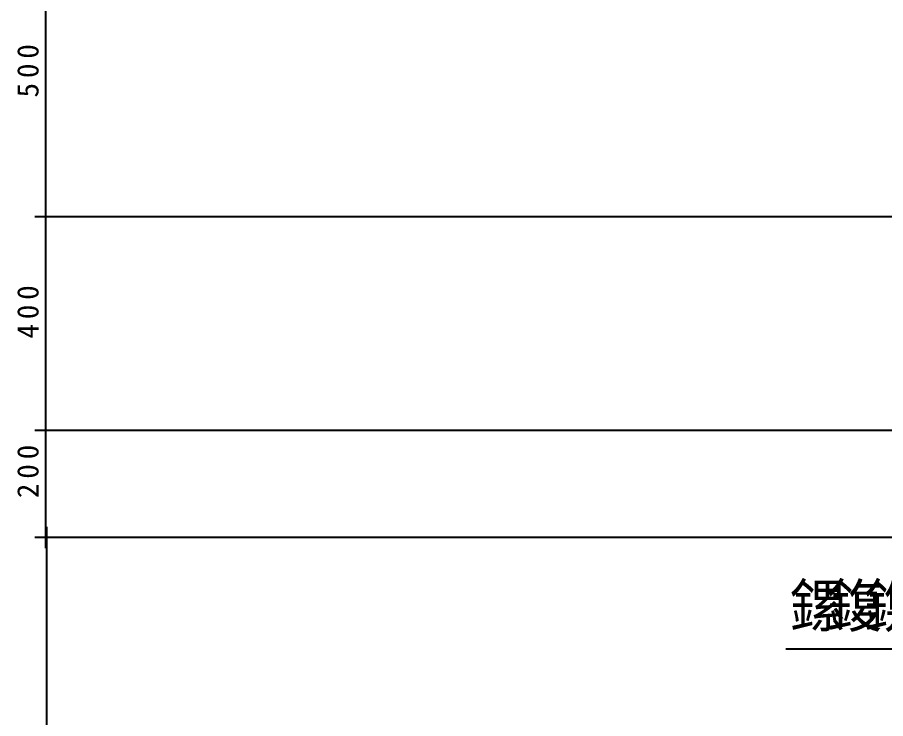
# Model space of a CAD drawing. Header units: metres. Extents: x 0 to 420, y 0 to 297.
# Drawn here: x 143.6 to 224.9, y 165.8 to 231.4 of the extents above; entities that cross this region are included whole.
import ezdxf

# ---------------------------------------------------------------- set-up
doc = ezdxf.new("R2010")
doc.units = ezdxf.units.M

msp = doc.modelspace()

# ---------------------------------------------------------------- linework, layer by layer
for p, q in [((146.28, 238.64), (146.28, 211.72)), ((146.28, 213.72), (146.28, 191.72)), ((242.54, 212.72), (145.28, 212.72)), ((146.28, 193.72), (146.28, 181.72)), ((236.54, 192.72), (145.28, 192.72)), ((146.37, 183.72), (146.37, 126.51)), ((236.54, 182.72), (145.28, 182.72)), ((236.54, 182.72), (145.37, 182.72)), ((215.55, 172.29), (235.32, 172.29))]:
    msp.add_line(p, q)

# ---------------------------------------------------------------- texts
for s, p in [('0', (145.62, 227.52)), ('0', (145.62, 225.71)), ('5', (145.62, 223.89)), ('0', (145.62, 204.96)), ('0', (145.62, 203.15)), ('4', (145.62, 201.33)), ('0', (145.62, 190.04)), ('0', (145.62, 188.22)), ('2', (145.62, 186.4))]:
    msp.add_text(s, height=2, rotation=90).set_placement(p)
for s, p in [('鏍', (215.92, 174.33)), ('鍑', (219.39, 174.33)), ('鎸', (222.87, 174.33))]:
    msp.add_text(s, height=4).set_placement(p)

doc.saveas('drawing.dxf')
